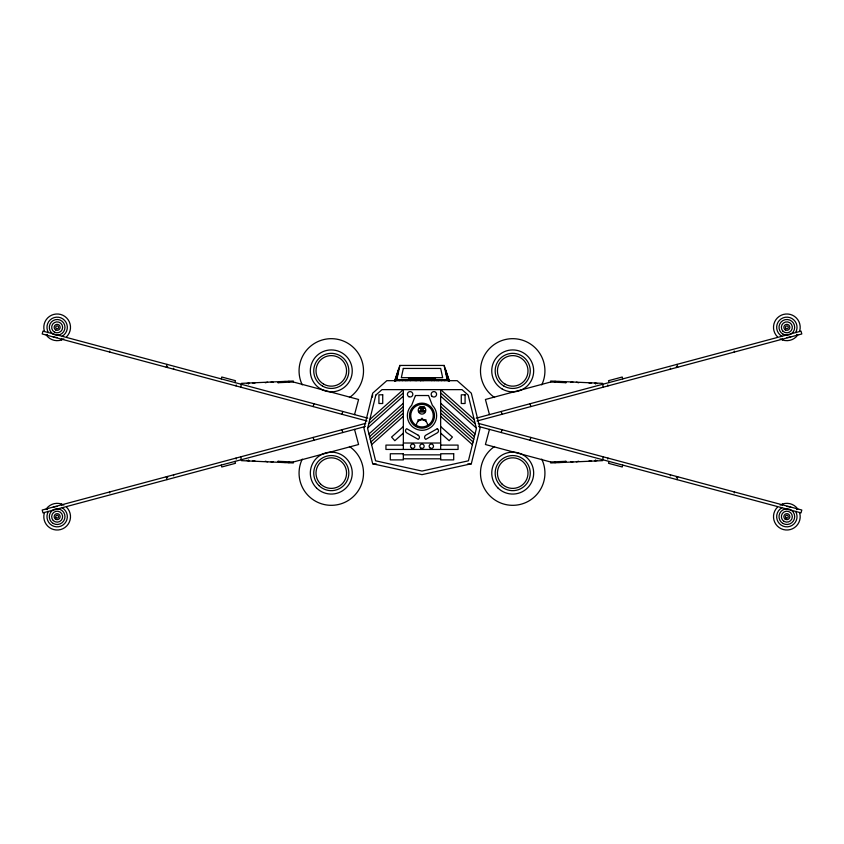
<?xml version="1.0" encoding="UTF-8"?>
<svg xmlns="http://www.w3.org/2000/svg" width="844" height="844" viewBox="0 0 844 844"><rect width="100%" height="100%" fill="white"/><g stroke="black" fill="none" stroke-linecap="round" stroke-linejoin="round"><path stroke-width="1.27" d="M248.484 460.961L248.526 459.98M249.012 460.982L246.722 460.391M252.514 461.14L254.846 460.75M267.59 461.816L265.301 461.225M271.093 461.974L273.424 461.584M278.625 462.312L278.678 461.33M284.998 462.596L285.04 461.615M288.912 462.776L288.954 461.795M354.533 429.385L358.584 444.514L293.343 461.995L293.301 462.966L241.468 460.645L240.762 456.826M489.467 414.615L485.416 399.486L550.657 382.005L550.699 381.034L602.532 383.355L603.238 387.174M555.046 382.205L555.088 381.224M558.96 382.385L559.002 381.404M565.322 382.67L565.374 381.688M572.907 382.026L570.576 382.416M576.41 382.184L578.699 382.775M591.486 382.859L589.154 383.25M594.988 383.018L597.278 383.609M595.474 384.02L595.516 383.039M372.426 397.113L372.605 394.486M396.891 377.11L398.379 370.168L394.834 380.686M399.877 365.441L396.617 380.676L396.617 379.589L447.383 379.589L447.383 380.676L444.123 365.441L399.877 365.441L394.559 381.224M471.311 463.778L480.004 428.478L471.311 393.177L457.174 380.676L386.826 380.676L372.689 393.177L363.996 428.478L372.689 463.778L422 474.644L471.311 463.778L467.481 464.094M46.979 335.247L47.232 334.308M61.39 339.868L61.77 338.444M109.53 352.011L109.783 351.062M166.279 367.214L167.038 364.376M167.355 367.499L167.608 366.56M173.421 369.123L173.727 368.195M221.255 378.903L221.761 377.015L235.476 380.686L234.97 382.575M235.972 385.887L236.225 384.938M240.762 387.174L241.468 383.355L293.301 381.034L293.343 382.005L358.584 399.486L354.533 414.615M313.166 406.576L313.926 403.738M341.999 414.298L342.759 411.461M489.467 429.385L485.416 444.514L550.657 461.995L566.197 461.299M501.241 432.539L502.001 429.702M530.074 440.262L530.834 437.424M603.238 456.826L602.532 460.645L550.699 462.966L550.657 461.995M607.775 459.062L608.028 458.113M609.03 461.425L608.524 463.314L622.239 466.985L622.745 465.097M670.273 475.805L670.579 474.877M676.392 477.44L676.645 476.501M676.962 479.624L677.721 476.786M734.217 492.938L734.47 491.989M782.23 505.556L782.61 504.132M796.768 509.692L797.021 508.753M395.055 381.214L396.849 378.112L398.579 369.313M369.809 419.542L403.348 389.633L403.348 449.441M368.775 423.73L403.348 392.893M367.741 427.908L403.348 396.152M368.955 433.953L403.348 403.274M369.609 436.622L403.348 406.534M370.273 439.302L403.348 409.794M370.927 441.971L403.348 413.064M371.592 444.651L403.348 416.324M403.348 426.568L391.574 437.065L394.834 440.716L403.348 433.12M422.981 408.939L424.69 407.61L422.981 406.629L419.31 407.61A3.809 3.809 0 0 0 419.31 412.99A3.809 3.809 0 0 0 424.69 412.99A3.809 3.809 0 0 0 424.69 407.61M422.981 408.127L424.3 407.314M422.981 407.715L424.099 407.156M420.101 407.008L423.899 407.008M365.747 423.34L42.2 510.029L42.96 512.867L365.252 426.515M476.248 418.16L801.04 331.133L801.8 333.971L477.008 420.998M246.722 383.609L249.012 383.018M254.846 383.25L252.514 382.859M265.301 382.775L267.59 382.184M273.424 382.416L271.093 382.026M277.803 382.701L293.343 382.005M570.576 461.584L572.907 461.974M578.699 461.225L576.41 461.816M589.154 460.75L591.486 461.14M597.278 460.391L594.988 460.982M445.421 369.313L447.151 378.112L448.945 381.214M402.514 380.127L441.486 380.127M403.348 443.016L440.652 443.016M403.348 445.094L385.94 445.094L385.94 449.441L458.06 449.441L458.06 445.094L440.652 445.094M403.348 454.842L440.652 454.842M403.348 458.798L440.652 458.798M550.657 382.005L566.197 382.701M277.803 461.299L293.343 461.995M372.689 463.778L376.519 464.094M478.253 423.34L801.8 510.029L801.04 512.867L478.748 426.515M367.752 418.16L42.96 331.133L42.2 333.971L366.992 420.998M419.901 407.156L421.019 407.715M419.7 407.314L421.019 408.127M419.31 407.61L421.019 408.939M474.191 419.542L440.652 389.633L440.652 449.441M440.652 392.893L475.225 423.73M440.652 396.152L476.259 427.908M440.652 403.274L475.045 433.953M440.652 406.534L474.391 436.622M440.652 409.794L473.727 439.302M440.652 413.064L473.073 441.971M440.652 416.324L472.408 444.651M440.652 426.568L452.426 437.065L449.166 440.716L440.652 433.12M444.123 365.441L449.441 381.224M449.166 380.686L445.621 370.168L447.109 377.11M796.768 334.308L797.021 335.247M782.23 338.444L782.61 339.868M734.217 351.062L734.47 352.011M676.962 364.376L677.721 367.214M676.392 366.56L676.645 367.499M670.273 368.195L670.579 369.123M622.745 378.903L622.239 377.015L608.524 380.686L609.03 382.575M607.775 384.938L608.028 385.887M530.074 403.738L530.834 406.576M501.241 411.461L502.001 414.298M341.999 429.702L342.759 432.539M313.166 437.424L313.926 440.262M235.972 458.113L236.225 459.062M234.97 461.425L235.476 463.314L221.761 466.985L221.255 465.097M173.474 474.856L173.674 475.816M167.355 476.501L167.608 477.44M166.279 476.786L167.038 479.624M109.53 491.989L109.783 492.938M61.39 504.132L61.77 505.556M46.979 508.753L47.232 509.692M595.474 459.98L595.516 460.961M565.322 461.33L565.374 462.312M558.96 461.615L559.002 462.596M555.046 461.795L555.088 462.776M288.912 381.224L288.954 382.205M284.998 381.404L285.04 382.385M278.625 381.688L278.678 382.67M248.484 383.039L248.526 384.02M444.746 379.589L444.746 380.676M441.486 379.589L441.486 380.676M438.88 379.589L438.88 380.127M438.648 379.589L438.648 380.676M437.013 379.589L437.013 380.676M435.462 379.589L435.462 378.492L408.538 378.492L408.538 380.306M434.238 379.589L434.238 380.676M432.065 379.589L432.065 380.127M431.79 378.492L431.79 380.676M431.516 378.492L431.516 379.589M429.881 379.589L429.881 380.127M428.731 378.492L428.731 379.589M427.708 379.589L427.708 380.127M425.977 421.43L425.977 419.784L423.456 419.784L422 418.202L420.544 419.784L418.023 419.784L418.023 421.43M425.481 378.492L425.481 380.127M423.361 380.127L423.361 379.589L423.287 380.676M422.981 407.304L422.981 410.564L421.019 410.564L421.019 407.304M422 378.492L422 380.676M421.188 379.589L421.188 380.127M420.713 379.589L420.713 380.676M420.47 379.589L420.47 380.676M419.014 379.589L419.014 380.127M418.518 379.589L418.518 380.127M416.83 379.589L416.714 380.676M415.079 378.492L415.185 380.676M414.657 379.589L414.657 380.127M412.484 378.492L412.484 380.127M410.311 379.589L410.311 380.676M406.987 379.589L406.987 380.676M405.352 379.589L405.352 380.676M405.12 379.589L405.12 380.127M402.514 379.589L402.514 380.676M399.254 379.589L399.254 380.676M416.366 425.418A11.267 11.267 0 0 0 433.267 415.659A11.267 11.267 0 0 0 416.366 405.911A11.267 11.267 0 0 0 416.366 425.418A5.634 5.634 0 0 1 422 419.784A5.634 5.634 0 0 1 427.634 425.418M494.573 397.524A32.22 32.22 0 0 1 485.216 354.09A32.22 32.22 0 0 1 528.122 342.601A32.22 32.22 0 0 1 541.742 384.885M781.755 336.155A10.191 10.191 0 0 1 778.02 322.239A10.191 10.191 0 0 1 791.946 318.504A10.191 10.191 0 0 1 795.67 332.43M791.155 336.566A10.191 10.191 0 0 1 786.851 337.526M797.78 334.984A13.346 13.346 0 0 1 780.172 338.887M777.408 336.767A13.346 13.346 0 0 1 783.39 314.443A13.346 13.346 0 0 1 799.743 330.785M795.67 511.569A10.191 10.191 0 0 1 791.946 525.495A10.191 10.191 0 0 1 778.02 521.761A10.191 10.191 0 0 1 781.755 507.845M786.851 506.474A10.191 10.191 0 0 1 791.155 507.434M799.743 513.215A13.346 13.346 0 0 1 783.39 529.557A13.346 13.346 0 0 1 777.408 507.233M780.172 505.113A13.346 13.346 0 0 1 797.78 509.016M541.742 459.115A32.22 32.22 0 0 1 528.122 501.399A32.22 32.22 0 0 1 485.216 489.91A32.22 32.22 0 0 1 494.573 446.476M349.427 446.476A32.22 32.22 0 0 1 358.784 489.91A32.22 32.22 0 0 1 315.878 501.399A32.22 32.22 0 0 1 302.257 459.115M66.592 507.233A13.346 13.346 0 0 1 60.61 529.557A13.346 13.346 0 0 1 44.257 513.215M46.22 509.016A13.346 13.346 0 0 1 63.827 505.113M48.33 332.43A10.191 10.191 0 0 1 52.054 318.504A10.191 10.191 0 0 1 65.98 322.239A10.191 10.191 0 0 1 62.245 336.155M57.149 337.526A10.191 10.191 0 0 1 52.845 336.566M62.245 507.845A10.191 10.191 0 0 1 65.98 521.761A10.191 10.191 0 0 1 52.054 525.495A10.191 10.191 0 0 1 48.33 511.569M52.845 507.434A10.191 10.191 0 0 1 57.149 506.474M302.257 384.885A32.22 32.22 0 0 1 315.878 342.601A32.22 32.22 0 0 1 358.784 354.09A32.22 32.22 0 0 1 349.427 397.524M44.257 330.785A13.346 13.346 0 0 1 60.61 314.443A13.346 13.346 0 0 1 66.592 336.767M63.827 338.887A13.346 13.346 0 0 1 46.22 334.984M403.316 368.448L401.333 377.669L442.667 377.669L440.684 368.448L403.316 368.448M375.833 395.076L367.604 428.478L375.58 460.813L422 471.057L468.42 460.813L476.396 428.478L468.167 395.076L462.006 389.633L381.994 389.633L375.833 395.076M415.459 395.53L411.65 405.31A14.633 14.633 0 0 0 411.65 426.009A14.633 14.633 0 0 0 432.35 426.009A14.633 14.633 0 0 0 432.35 405.31L428.541 395.53L415.459 395.53M437.308 428.71L425.787 435.23A2.374 2.374 0 0 0 425.787 439.365L437.308 432.835A2.374 2.374 0 0 0 437.308 428.71M382.722 394.802L378.914 394.802L378.914 403.506L382.722 403.506L382.722 394.802M465.086 394.802L461.278 394.802L461.278 403.506L465.086 403.506L465.086 394.802M424.69 410.933L419.31 410.933L419.31 412.02L424.69 412.02L424.69 410.933M403.348 453.755L390.297 453.755L390.297 459.885L403.348 459.885L403.348 453.755M453.703 453.755L440.652 453.755L440.652 459.885L453.703 459.885L453.703 453.755M418.213 435.23L406.692 428.71A2.374 2.374 0 0 0 406.692 432.835L418.213 439.365A2.374 2.374 0 0 0 418.213 435.23M415.744 426.494A12.502 12.502 0 0 0 434.502 415.659A12.502 12.502 0 0 0 415.744 404.825A12.502 12.502 0 0 0 415.744 426.494M411.587 448.111A2.173 2.173 0 0 0 414.847 446.233A2.173 2.173 0 0 0 411.587 444.345A2.173 2.173 0 0 0 411.587 448.111M420.913 448.111A2.173 2.173 0 0 0 424.173 446.233A2.173 2.173 0 0 0 420.913 444.345A2.173 2.173 0 0 0 420.913 448.111M430.24 448.111A2.173 2.173 0 0 0 433.499 446.233A2.173 2.173 0 0 0 430.24 444.345A2.173 2.173 0 0 0 430.24 448.111M408.76 396.659A2.722 2.722 0 0 0 412.843 394.306A2.722 2.722 0 0 0 408.76 391.954A2.722 2.722 0 0 0 408.76 396.659M431.949 396.226A2.722 2.722 0 0 0 436.506 395.003A2.722 2.722 0 0 0 433.172 391.679A2.722 2.722 0 0 0 431.949 396.226M502.233 389.042A20.952 20.952 0 0 0 533.672 370.896A20.952 20.952 0 0 0 502.233 352.739A20.952 20.952 0 0 0 502.233 389.042M503.942 386.088A17.545 17.545 0 0 0 530.264 370.896A17.545 17.545 0 0 0 503.942 355.693A17.545 17.545 0 0 0 503.942 386.088M505.071 384.125A15.287 15.287 0 0 0 527.996 370.896A15.287 15.287 0 0 0 505.071 357.656A15.287 15.287 0 0 0 505.071 384.125M782.937 334.118A7.828 7.828 0 0 0 794.679 327.335A7.828 7.828 0 0 0 782.937 320.551A7.828 7.828 0 0 0 782.937 334.118M782.968 331.207A5.486 5.486 0 0 0 792.147 328.749A5.486 5.486 0 0 0 785.426 322.039A5.486 5.486 0 0 0 782.968 331.207M785.353 329.92A2.986 2.986 0 0 0 789.836 327.335A2.986 2.986 0 0 0 785.353 324.74A2.986 2.986 0 0 0 785.353 329.92M785.848 328.337A1.414 1.414 0 0 0 788.222 327.704A1.414 1.414 0 0 0 786.481 325.963A1.414 1.414 0 0 0 785.848 328.337M782.937 523.449A7.828 7.828 0 0 0 794.679 516.665A7.828 7.828 0 0 0 782.937 509.881A7.828 7.828 0 0 0 782.937 523.449M786.144 517.899A1.414 1.414 0 0 0 788.264 516.665A1.414 1.414 0 0 0 786.144 515.441A1.414 1.414 0 0 0 786.144 517.899M784.108 521.413A5.486 5.486 0 0 0 792.337 516.665A5.486 5.486 0 0 0 784.108 511.918A5.486 5.486 0 0 0 784.108 521.413M500.302 485.511A17.545 17.545 0 0 0 529.663 477.651A17.545 17.545 0 0 0 508.172 456.161A17.545 17.545 0 0 0 500.302 485.511M784.741 518.786A2.986 2.986 0 0 0 789.741 517.435A2.986 2.986 0 0 0 786.081 513.774A2.986 2.986 0 0 0 784.741 518.786M501.906 483.918A15.287 15.287 0 0 0 527.479 477.06A15.287 15.287 0 0 0 508.763 458.345A15.287 15.287 0 0 0 501.906 483.918M497.897 487.927A20.952 20.952 0 0 0 532.954 478.527A20.952 20.952 0 0 0 507.286 452.859A20.952 20.952 0 0 0 497.897 487.927M53.235 523.449A7.828 7.828 0 0 0 64.977 516.665A7.828 7.828 0 0 0 53.235 509.881A7.828 7.828 0 0 0 53.235 523.449M53.277 520.548A5.486 5.486 0 0 0 62.445 518.089A5.486 5.486 0 0 0 55.736 511.369A5.486 5.486 0 0 0 53.277 520.548M53.235 334.118A7.828 7.828 0 0 0 64.977 327.335A7.828 7.828 0 0 0 53.235 320.551A7.828 7.828 0 0 0 53.235 334.118M322.513 386.088A17.545 17.545 0 0 0 348.836 370.896A17.545 17.545 0 0 0 322.513 355.693A17.545 17.545 0 0 0 322.513 386.088M56.147 517.667A1.414 1.414 0 0 0 58.521 517.034A1.414 1.414 0 0 0 56.78 515.294A1.414 1.414 0 0 0 56.147 517.667M54.406 332.082A5.486 5.486 0 0 0 62.635 327.335A5.486 5.486 0 0 0 54.406 322.587A5.486 5.486 0 0 0 54.406 332.082M55.651 329.92A2.986 2.986 0 0 0 60.135 327.335A2.986 2.986 0 0 0 55.651 324.74A2.986 2.986 0 0 0 55.651 329.92M56.442 328.559A1.414 1.414 0 0 0 58.574 327.335A1.414 1.414 0 0 0 56.442 326.101A1.414 1.414 0 0 0 56.442 328.559M320.804 389.042A20.952 20.952 0 0 0 352.243 370.896A20.952 20.952 0 0 0 320.804 352.739A20.952 20.952 0 0 0 320.804 389.042M55.651 519.26A2.986 2.986 0 0 0 60.135 516.665A2.986 2.986 0 0 0 55.651 514.08A2.986 2.986 0 0 0 55.651 519.26M320.477 483.918A15.287 15.287 0 0 0 346.051 477.06A15.287 15.287 0 0 0 327.324 458.345A15.287 15.287 0 0 0 320.477 483.918M318.874 485.511A17.545 17.545 0 0 0 348.234 477.651A17.545 17.545 0 0 0 326.744 456.161A17.545 17.545 0 0 0 318.874 485.511M316.468 487.927A20.952 20.952 0 0 0 351.526 478.527A20.952 20.952 0 0 0 325.858 452.859A20.952 20.952 0 0 0 316.468 487.927M323.642 384.125A15.287 15.287 0 0 0 346.567 370.896A15.287 15.287 0 0 0 323.642 357.656A15.287 15.287 0 0 0 323.642 384.125"/></g></svg>
